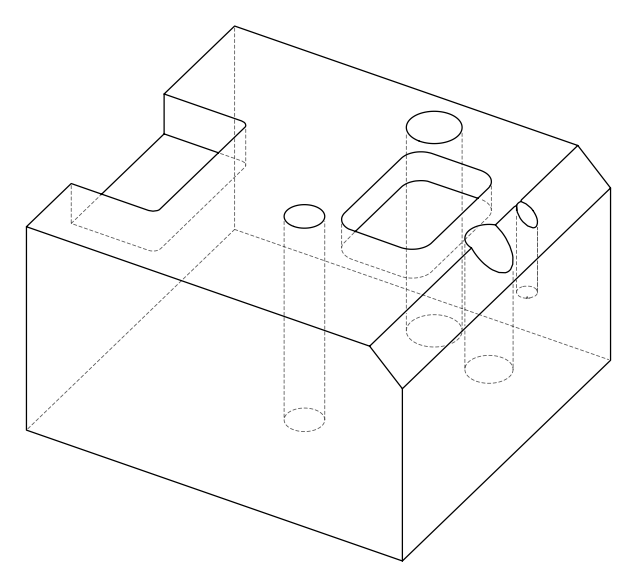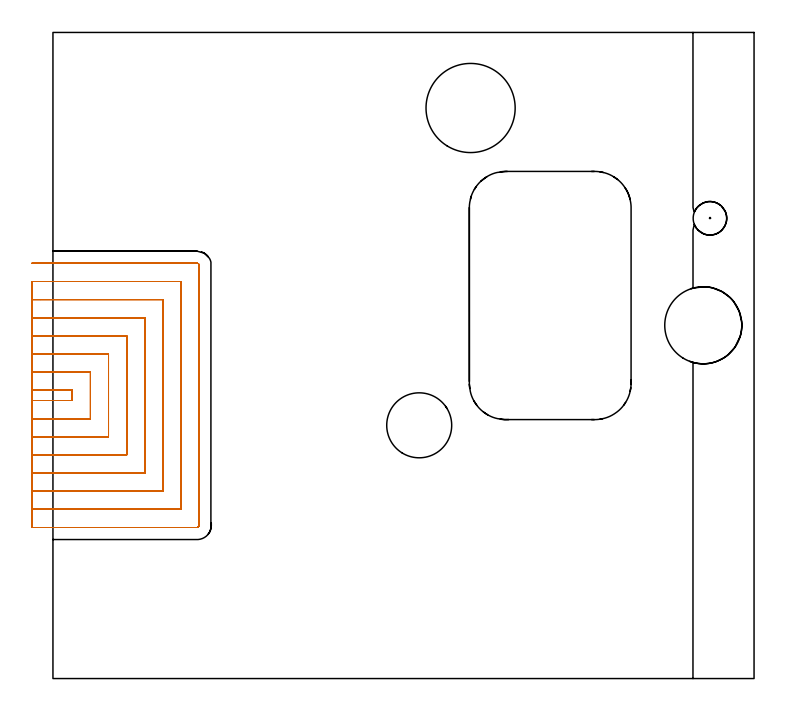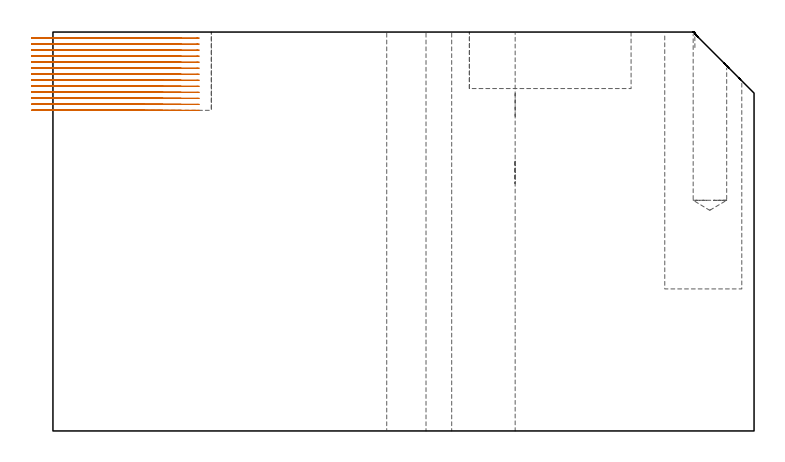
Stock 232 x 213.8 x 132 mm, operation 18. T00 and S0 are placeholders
(PLAN: 18 operations, 14 tool changes, 62 min)
(1 SPOT_DRILL | STEP1HOLE | NXT0321_9005460120000 | 0.05 min | 183 mm3)
(2 SPOT_DRILL_1 | STEP1HOLE_1 | NXT0321_9005460120000 | 0.05 min | 183 mm3)
(3 SPOT_DRILL_2 | STEP1POCKET | NXT0321_9005460120000 | 0.05 min | 183 mm3)
(4 SPOT_DRILL_3 | STEP1POCKET_1 | NXT0321_9005460120000 | 0.03 min | 1 mm3)
(5 DRILL_BLIND_HOLE_INTO_CENTER | STEP1HOLE | UGT0301_180 | 0.04 min | 129 mm3)
(6 GUN_DRILL_THROUGH_HOLE | STEP1HOLE | UGT0307_001 | 0.59 min | 2429 mm3)
(7 SPADE_DRILL_TO_ENLARGE_THROUGH_HOLE | STEP1HOLE | UGT0306_004 | 0.56 min | 16134 mm3)
(8 DRILL_TO_ENLARGE_THROUGH_HOLE | STEP1HOLE | UGT0301_052 | 0.57 min | 29023 mm3)
(9 DRILL_BLIND_HOLE_INTO_CENTER_1 | STEP1HOLE_1 | UGT0301_196 | 0.06 min | 368 mm3)
(10 GUN_DRILL_THROUGH_HOLE_1 | STEP1HOLE_1 | UGT0307_003 | 0.61 min | 4675 mm3)
(11 SPADE_DRILL_TO_ENLARGE_THROUGH_HOLE_1 | STEP1HOLE_1 | UGT0306_009 | 0.56 min | 30235 mm3)
(12 DRILL_TO_ENLARGE_THROUGH_HOLE_1 | STEP1HOLE_1 | UGT0301_394 | 0.58 min | 54732 mm3)
(13 DRILL_BLIND_HOLE_INTO_CENTER_2 | STEP1POCKET | UGT0301_222 | 0.35 min | 7833 mm3)
(14 DRILL_TO_ENLARGE_BLIND_HOLE | STEP1POCKET | UGT0301_379 | 0.35 min | 35376 mm3)
(15 DRILL_BLIND_HOLE_INTO_CENTER_3 | STEP1POCKET_1 | UGT0301_222 | 0.25 min | 5483 mm3)
(16 AREA_MILL | FG_CHAMFER_SURFACE | UGT0205_001 | 12.95 min | 40684 mm3)
(17 MILL_RECTANGULAR_POCKET | POCKET_RECTANGULAR_STRAIGHT | UGT0201_105 | Follow Part, ap 5.5, ae 75% | 2.8 min | 79833 mm3)
(18 MILL_SLOT | SLOT_PARTIAL_RECTANGULAR | NXT0201_009 | Follow Part, ap 2, ae 75% | 41.57 min | 129237 mm3)
(TOOL NXT0321_9005460120000 | NC Spot Drill, 142deg, 12mm, Carbide, Uncoated | D12 PA142 FL30 Z2)
(TOOL UGT0301_180 | Twist Drill 5.7 mm | D5.7 PA118 FL55 Z2)
(TOOL UGT0307_001 | Gun Drill 5 mm | D5 PA130 FL24 Z1)
(TOOL UGT0306_004 | Spade Drill 13.5mm | D13.5 PA132 FL10 Z2)
(TOOL UGT0301_052 | Twist Drill 21.5 mm | D21.5 PA118 FL150 Z2)
(TOOL UGT0301_196 | Twist Drill 7.7 mm | D7.7 PA118 FL73 Z2)
(TOOL UGT0307_003 | Gun Drill 7 mm | D7 PA130 FL24 Z1)
(TOOL UGT0306_009 | Spade Drill 18.5mm | D18.5 PA132 FL10 Z2)
(TOOL UGT0301_394 | Twist Drill 29.5 mm | D29.5 PA118 FL165 Z2)
(TOOL UGT0301_222 | Twist Drill 11.1 mm | D11.1 PA118 FL92 Z2)
(TOOL UGT0301_379 | Twist Drill Flat Bottom 25.5 mm | D25.5 PA180 FL165 Z2)
(TOOL UGT0205_001 | Chamfer Mill 20 x 3 x 45 deg. | D20 FL50 Z2)
(TOOL UGT0201_105 | End Mill 22 mm | D22 FL25 Z2)
(TOOL NXT0201_009 | ENDMILL 8mm [2P460-0800-NA 1630] | D8 FL26 Z6)
(OP 18 MILL_SLOT)
G17 G21 G94 G90
T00 M6
G54
G17 G0 G90 X-7. Y92. S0 M3
G43 Z142. H1
Z130.008
G94 G1 X-4. F250.
X6.4 F500.
Y95.4
X-4.
X-7. F250.
Y86.
X-4.
X12.4 F500.
Y101.4
X-4.
X-7. F250.
Y80.
X-4.
X18.4 F500.
Y107.4
X-4.
X-7. F250.
Y74.
X-4.
X24.4 F500.
Y113.4
X-4.
X-7. F250.
Y68.
X-4.
X30.4 F500.
Y119.4
X-4.
X-7. F250.
Y62.
X-4.
X36.4 F500.
Y125.4
X-4.
X-7. F250.
Y56.
X-4.
X42.4 F500.
Y131.4
X-4.
X-7. F250.
Y50.
X-4.
X47.7 F500.
G3 X48.4 Y50.7 R0.7
G1 Y136.7
G3 X47.7 Y137.4 R0.7
G1 X-4.
X-7. F250.
G0 Y92. Z128.015
G1 X-4.
X6.4 F500.
Y95.4
X-4.
X-7. F250.
Y86.
X-4.
X12.4 F500.
Y101.4
X-4.
X-7. F250.
Y80.
X-4.
X18.4 F500.
Y107.4
X-4.
X-7. F250.
Y74.
X-4.
X24.4 F500.
Y113.4
X-4.
X-7. F250.
Y68.
X-4.
X30.4 F500.
Y119.4
X-4.
X-7. F250.
Y62.
X-4.
X36.4 F500.
Y125.4
X-4.
X-7. F250.
Y56.
X-4.
X42.4 F500.
Y131.4
X-4.
X-7. F250.
Y50.
X-4.
X47.7 F500.
G3 X48.4 Y50.7 R0.7
G1 Y136.7
G3 X47.7 Y137.4 R0.7
G1 X-4.
X-7. F250.
G0 Y92. Z126.023
G1 X-4.
X6.4 F500.
Y95.4
X-4.
X-7. F250.
Y86.
X-4.
X12.4 F500.
Y101.4
X-4.
X-7. F250.
Y80.
X-4.
X18.4 F500.
Y107.4
X-4.
X-7. F250.
Y74.
X-4.
X24.4 F500.
Y113.4
X-4.
X-7. F250.
Y68.
X-4.
X30.4 F500.
Y119.4
X-4.
X-7. F250.
Y62.
X-4.
X36.4 F500.
Y125.4
X-4.
X-7. F250.
Y56.
X-4.
X42.4 F500.
Y131.4
X-4.
X-7. F250.
Y50.
X-4.
X47.7 F500.
G3 X48.4 Y50.7 R0.7
G1 Y136.7
G3 X47.7 Y137.4 R0.7
G1 X-4.
X-7. F250.
G0 Y92. Z124.031
G1 X-4.
X6.4 F500.
Y95.4
X-4.
X-7. F250.
Y86.
X-4.
X12.4 F500.
Y101.4
X-4.
X-7. F250.
Y80.
X-4.
X18.4 F500.
Y107.4
X-4.
X-7. F250.
Y74.
X-4.
X24.4 F500.
Y113.4
X-4.
X-7. F250.
Y68.
X-4.
X30.4 F500.
Y119.4
X-4.
X-7. F250.
Y62.
X-4.
X36.4 F500.
Y125.4
X-4.
X-7. F250.
Y56.
X-4.
X42.4 F500.
Y131.4
X-4.
X-7. F250.
Y50.
X-4.
X47.7 F500.
G3 X48.4 Y50.7 R0.7
G1 Y136.7
G3 X47.7 Y137.4 R0.7
G1 X-4.
X-7. F250.
G0 Y92. Z122.038
G1 X-4.
X6.4 F500.
Y95.4
X-4.
X-7. F250.
Y86.
X-4.
X12.4 F500.
Y101.4
X-4.
X-7. F250.
Y80.
X-4.
X18.4 F500.
Y107.4
X-4.
X-7. F250.
Y74.
X-4.
X24.4 F500.
Y113.4
X-4.
X-7. F250.
Y68.
X-4.
X30.4 F500.
Y119.4
X-4.
X-7. F250.
Y62.
X-4.
X36.4 F500.
Y125.4
X-4.
X-7. F250.
Y56.
X-4.
X42.4 F500.
Y131.4
X-4.
X-7. F250.
Y50.
X-4.
X47.7 F500.
G3 X48.4 Y50.7 R0.7
G1 Y136.7
G3 X47.7 Y137.4 R0.7
G1 X-4.
X-7. F250.
G0 Y92. Z120.046
G1 X-4.
X6.4 F500.
Y95.4
X-4.
X-7. F250.
Y86.
X-4.
X12.4 F500.
Y101.4
X-4.
X-7. F250.
Y80.
X-4.
X18.4 F500.
Y107.4
X-4.
X-7. F250.
Y74.
X-4.
X24.4 F500.
Y113.4
X-4.
X-7. F250.
Y68.
X-4.
X30.4 F500.
Y119.4
X-4.
X-7. F250.
Y62.
X-4.
X36.4 F500.
Y125.4
X-4.
X-7. F250.
Y56.
X-4.
X42.4 F500.
Y131.4
X-4.
X-7. F250.
Y50.
X-4.
X47.7 F500.
G3 X48.4 Y50.7 R0.7
G1 Y136.7
G3 X47.7 Y137.4 R0.7
G1 X-4.
X-7. F250.
G0 Y92. Z118.054
G1 X-4.
X6.4 F500.
Y95.4
X-4.
X-7. F250.
Y86.
X-4.
X12.4 F500.
Y101.4
X-4.
X-7. F250.
Y80.
X-4.
X18.4 F500.
Y107.4
X-4.
X-7. F250.
Y74.
X-4.
X24.4 F500.
Y113.4
X-4.
X-7. F250.
Y68.
X-4.
X30.4 F500.
Y119.4
X-4.
X-7. F250.
Y62.
X-4.
X36.4 F500.
Y125.4
X-4.
X-7. F250.
Y56.
X-4.
X42.4 F500.
Y131.4
X-4.
X-7. F250.
Y50.
X-4.
X47.7 F500.
G3 X48.4 Y50.7 R0.7
G1 Y136.7
G3 X47.7 Y137.4 R0.7
G1 X-4.
X-7. F250.
G0 Y92. Z116.062
G1 X-4.
X6.4 F500.
Y95.4
X-4.
X-7. F250.
Y86.
X-4.
X12.4 F500.
Y101.4
X-4.
X-7. F250.
Y80.
X-4.
X18.4 F500.
Y107.4
X-4.
X-7. F250.
Y74.
X-4.
X24.4 F500.
Y113.4
X-4.
X-7. F250.
Y68.
X-4.
X30.4 F500.
Y119.4
X-4.
X-7. F250.
Y62.
X-4.
X36.4 F500.
Y125.4
X-4.
X-7. F250.
Y56.
X-4.
X42.4 F500.
Y131.4
X-4.
X-7. F250.
Y50.
X-4.
X47.7 F500.
G3 X48.4 Y50.7 R0.7
G1 Y136.7
G3 X47.7 Y137.4 R0.7
G1 X-4.
X-7. F250.
G0 Y92. Z114.069
G1 X-4.
X6.4 F500.
Y95.4
X-4.
X-7. F250.
Y86.
X-4.
X12.4 F500.
Y101.4
X-4.
X-7. F250.
Y80.
X-4.
X18.4 F500.
Y107.4
X-4.
X-7. F250.
Y74.
X-4.
X24.4 F500.
Y113.4
X-4.
X-7. F250.
Y68.
X-4.
X30.4 F500.
Y119.4
X-4.
X-7. F250.
Y62.
X-4.
X36.4 F500.
Y125.4
X-4.
X-7. F250.
Y56.
X-4.
X42.4 F500.
Y131.4
X-4.
X-7. F250.
Y50.
X-4.
X47.7 F500.
G3 X48.4 Y50.7 R0.7
G1 Y136.7
G3 X47.7 Y137.4 R0.7
G1 X-4.
X-7. F250.
G0 Y92. Z112.077
G1 X-4.
X6.4 F500.
Y95.4
X-4.
X-7. F250.
Y86.
X-4.
X12.4 F500.
Y101.4
X-4.
X-7. F250.
Y80.
X-4.
X18.4 F500.
Y107.4
X-4.
X-7. F250.
Y74.
X-4.
X24.4 F500.
Y113.4
X-4.
X-7. F250.
Y68.
X-4.
X30.4 F500.
Y119.4
X-4.
X-7. F250.
Y62.
X-4.
X36.4 F500.
Y125.4
X-4.
X-7. F250.
Y56.
X-4.
X42.4 F500.
Y131.4
X-4.
X-7. F250.
Y50.
X-4.
X47.7 F500.
G3 X48.4 Y50.7 R0.7
G1 Y136.7
G3 X47.7 Y137.4 R0.7
G1 X-4.
X-7. F250.
G0 Y92. Z110.085
G1 X-4.
X6.4 F500.
Y95.4
X-4.
X-7. F250.
Y86.
X-4.
X12.4 F500.
Y101.4
X-4.
X-7. F250.
Y80.
X-4.
X18.4 F500.
Y107.4
X-4.
X-7. F250.
Y74.
X-4.
X24.4 F500.
Y113.4
X-4.
X-7. F250.
Y68.
X-4.
X30.4 F500.
Y119.4
X-4.
X-7. F250.
Y62.
X-4.
X36.4 F500.
Y125.4
X-4.
X-7. F250.
Y56.
X-4.
X42.4 F500.
Y131.4
X-4.
X-7. F250.
Y50.
X-4.
X47.7 F500.
G3 X48.4 Y50.7 R0.7
G1 Y136.7
G3 X47.7 Y137.4 R0.7
G1 X-4.
X-7. F250.
G0 Y92. Z108.092
G1 X-4.
X6.4 F500.
Y95.4
X-4.
X-7. F250.
Y86.
X-4.
X12.4 F500.
Y101.4
X-4.
X-7. F250.
Y80.
X-4.
X18.4 F500.
Y107.4
X-4.
X-7. F250.
Y74.
X-4.
X24.4 F500.
Y113.4
X-4.
X-7. F250.
Y68.
X-4.
X30.4 F500.
Y119.4
X-4.
X-7. F250.
Y62.
X-4.
X36.4 F500.
Y125.4
X-4.
X-7. F250.
Y56.
X-4.
X42.4 F500.
Y131.4
X-4.
X-7. F250.
Y50.
X-4.
X47.7 F500.
G3 X48.4 Y50.7 R0.7
G1 Y136.7
G3 X47.7 Y137.4 R0.7
G1 X-4.
X-7. F250.
G0 Y92. Z106.1
G1 X-4.
X6.4 F500.
Y95.4
X-4.
X-7. F250.
Y86.
X-4.
X12.4 F500.
Y101.4
X-4.
X-7. F250.
Y80.
X-4.
X18.4 F500.
Y107.4
X-4.
X-7. F250.
Y74.
X-4.
X24.4 F500.
Y113.4
X-4.
X-7. F250.
Y68.
X-4.
X30.4 F500.
Y119.4
X-4.
X-7. F250.
Y62.
X-4.
X36.4 F500.
Y125.4
X-4.
X-7. F250.
Y56.
X-4.
X42.4 F500.
Y131.4
X-4.
X-7. F250.
Y50.
X-4.
X47.7 F500.
G3 X48.4 Y50.7 R0.7
G1 Y136.7
G3 X47.7 Y137.4 R0.7
G1 X-4.
X-7. F250.
G0 Z142.
M5
M2
